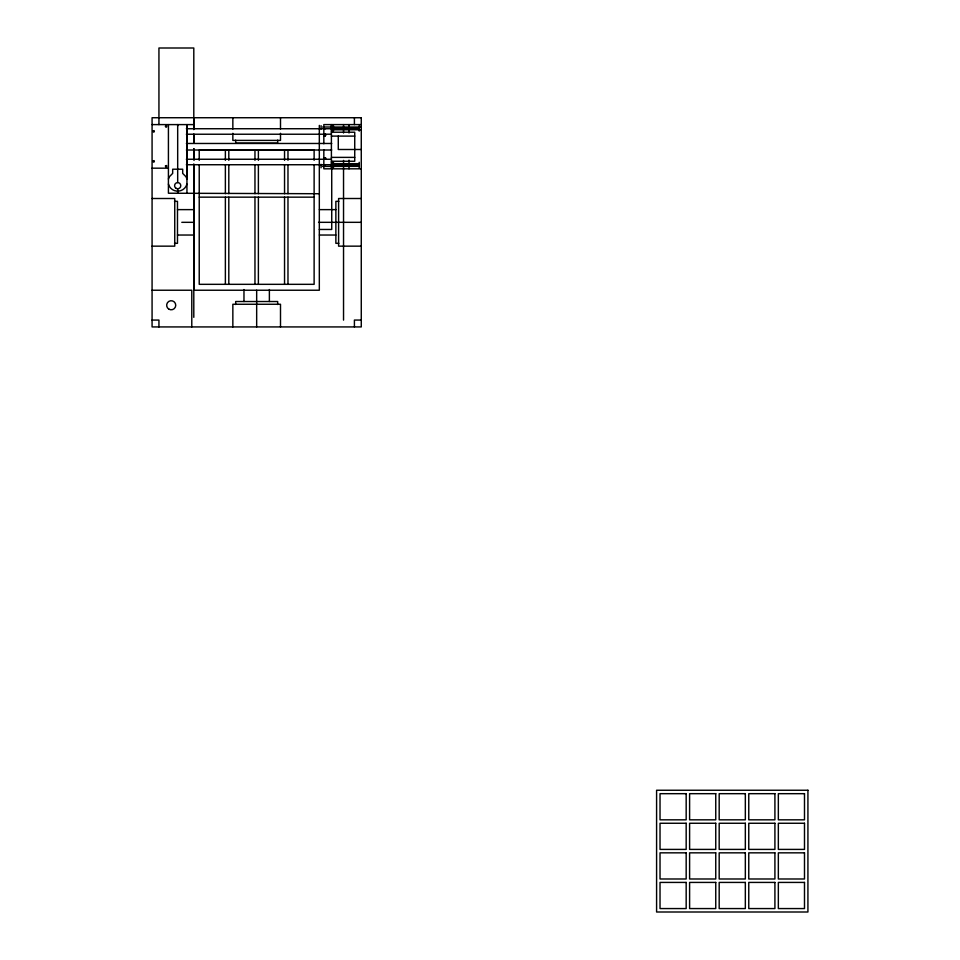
<?xml version="1.0" encoding="UTF-8"?>
<svg xmlns="http://www.w3.org/2000/svg" width="960" height="960" viewBox="0 0 960 960"><rect width="100%" height="100%" fill="white"/><g stroke="black" fill="none" stroke-linecap="round" stroke-linejoin="round"><path stroke-width="1.44" d="M177.684 188.772L177.684 193.224L177.684 191.172M325.536 134.22L325.536 135.636L324.204 135.636L324.264 134.184L331.404 134.232M325.536 159.252L325.536 157.836L324.204 157.836L324.264 159.288L331.404 159.252M168.42 179.028L169.356 176.76L172.668 173.4L172.668 169.212L182.688 169.212L182.688 173.4L186 176.76L186.948 179.028L186.948 124.596L186.948 148.74M186.948 184.092L186 186.36A9.612 9.612 0 0 1 169.356 186.36L168.42 184.092M325.548 128.736L324.18 128.736L331.404 128.736M324.228 134.196L324.204 135.636M152.076 124.596L194.028 124.596M361.272 124.596L323.832 124.596L323.832 143.784M331.404 125.664L333.456 125.664L333.456 127.224M322.548 127.032L361.272 127.032M331.404 128.412L359.208 128.412M186.348 128.736L323.832 128.736M331.404 129.78L361.272 129.78M331.404 131.148L333.456 131.148L333.456 129.096M331.404 132.216L354.732 132.216L354.732 161.256L331.404 161.256M186.348 134.232L323.832 134.232M331.404 136.104L354.732 136.104M186.396 143.472L331.728 143.472M361.272 149.496L338.28 149.496L338.28 136.104M186.396 150.012L331.728 150.012M331.404 157.38L354.732 157.38M186.348 159.252L323.832 159.252M331.404 162.288L333.456 162.288L333.456 163.668M331.404 163.668L359.208 163.668M186.348 164.736L323.832 164.736M325.524 164.712L324.24 164.7L331.404 164.736M331.404 165.036L359.208 165.036M331.404 166.224L359.208 166.224M322.548 166.404L359.208 166.368M331.404 167.784L333.456 167.784L333.456 165.72M152.076 168.18L168.42 168.18M361.272 168.816L323.832 168.816L323.832 149.676M319.32 193.728L168.42 193.224L168.42 124.596M199.224 197.16L314.124 197.16M152.076 198.504L174.744 198.504L174.744 246.156L152.076 246.156M361.272 198.504L338.604 198.504L338.604 246.156L361.272 246.156M174.492 201.336L177.48 201.336L177.48 243.324L174.492 243.324M338.856 201.336L335.868 201.336L335.868 243.324L338.856 243.324M177.48 209.628L193.968 209.628M319.38 209.628L335.868 209.628M181.8 222.324L194.028 222.324M318.54 222.324L361.272 222.324M319.32 229.464L331.728 229.464L331.728 161.292M177.48 235.032L193.968 235.032M319.38 235.032L335.868 235.032M152.076 290.232L191.784 290.232L191.784 326.928M152.076 320.064L158.94 320.064L158.94 326.928M361.272 320.064L354.408 320.064L354.408 326.928M324.228 159.276L324.228 157.836M359.208 125.664L359.208 131.148M359.208 162.288L359.208 167.784M354.408 117.732L354.408 124.596M349.02 124.596L349.02 132.984M349.02 160.14L349.02 163.224M349.02 165.72L349.02 168.816M343.536 124.596L343.536 132.984M343.536 160.428L343.536 163.224M343.536 166.02L343.536 320.124M331.404 124.596L331.404 168.816M325.344 134.16L325.524 135.636M325.524 157.836L325.344 159.312M325.2 134.148L325.2 135.636M325.2 157.836L325.2 159.324M325.044 134.148L325.044 135.636M325.044 157.836L325.044 159.336M324.864 134.136L324.864 135.636M324.864 157.836L324.864 159.336M324.684 134.148L324.684 135.636M324.684 157.836L324.684 159.336M324.516 134.148L324.372 135.636M324.372 157.836L324.516 159.324M321.072 125.664L321.072 129.12M321.072 164.328L321.072 167.784M319.32 125.4L319.32 290.232L194.028 290.232L194.028 164.676M314.124 160.308L314.124 150.144L199.224 150.144L199.224 160.308M314.124 164.676L314.124 284.328L199.224 284.328L199.224 164.676M287.976 150.144L287.976 160.308M287.976 164.676L287.976 193.728M287.976 197.16L287.976 284.328M284.544 150.144L284.544 160.308M284.544 164.676L284.544 193.728M284.544 197.16L284.544 284.328M280.5 117.732L280.5 129.06M280.5 133.308L280.5 140.4L232.848 140.4L232.848 133.308M280.5 326.928L280.5 304.26L232.848 304.26L232.848 326.928M277.668 140.148L277.668 143.136L235.68 143.136L235.68 140.148M277.668 304.512L277.668 301.524L235.68 301.524L235.68 304.512M269.376 289.536L269.376 301.524M258.384 150.144L258.384 160.308M258.384 164.676L258.384 193.728M258.384 197.16L258.384 284.328M256.668 290.232L256.668 326.928M254.964 150.144L254.964 160.308M254.964 164.676L254.964 193.728M254.964 197.16L254.964 284.328M243.972 289.536L243.972 301.524M232.848 117.732L232.848 129.06M228.804 150.144L228.804 160.308M228.804 164.676L228.804 193.728M228.804 197.16L228.804 284.328M225.372 150.144L225.372 160.308M225.372 164.676L225.372 193.728M225.372 197.16L225.372 284.328M194.028 117.732L194.028 128.808M194.028 134.412L194.028 142.836M194.028 148.656L194.028 160.44M193.8 129.648L193.8 48L158.94 48L158.94 124.596M193.8 134.112L193.8 143.052M193.8 149.016L193.8 159.432M193.8 163.908L193.8 317.328M186.948 149.964L186.948 193.224M177.684 125.904L177.684 124.596L177.684 182.592M153 131.16C154.008 134.304 155.448 128.94 153 131.16M153 161.184C154.008 164.328 155.448 158.964 153 161.184M165.444 126.216C166.212 129.432 168.048 124.188 165.444 126.216M165.444 166.008C166.212 169.224 168.048 163.98 165.444 166.008M361.272 117.732L152.076 117.732L152.076 326.928L361.272 326.928L361.272 117.732M807.924 790.248L656.592 790.248L656.592 912L807.924 912L807.924 790.248M686.172 793.68L660.024 793.68L660.024 819.828L686.172 819.828L686.172 793.68M715.752 793.68L689.604 793.68L689.604 819.828L715.752 819.828L715.752 793.68M745.332 793.68L719.184 793.68L719.184 819.828L745.332 819.828L745.332 793.68M774.912 793.68L748.764 793.68L748.764 819.828L774.912 819.828L774.912 793.68M804.492 793.68L778.344 793.68L778.344 819.828L804.492 819.828L804.492 793.68M686.172 823.26L660.024 823.26L660.024 849.408L686.172 849.408L686.172 823.26M715.752 823.26L689.604 823.26L689.604 849.408L715.752 849.408L715.752 823.26M745.332 823.26L719.184 823.26L719.184 849.408L745.332 849.408L745.332 823.26M774.912 823.26L748.764 823.26L748.764 849.408L774.912 849.408L774.912 823.26M804.492 823.26L778.344 823.26L778.344 849.408L804.492 849.408L804.492 823.26M686.172 852.84L660.024 852.84L660.024 878.988L686.172 878.988L686.172 852.84M715.752 852.84L689.604 852.84L689.604 878.988L715.752 878.988L715.752 852.84M745.332 852.84L719.184 852.84L719.184 878.988L745.332 878.988L745.332 852.84M774.912 852.84L748.764 852.84L748.764 878.988L774.912 878.988L774.912 852.84M804.492 852.84L778.344 852.84L778.344 878.988L804.492 878.988L804.492 852.84M686.172 882.42L660.024 882.42L660.024 908.568L686.172 908.568L686.172 882.42M715.752 882.42L689.604 882.42L689.604 908.568L715.752 908.568L715.752 882.42M745.332 882.42L719.184 882.42L719.184 908.568L745.332 908.568L745.332 882.42M774.912 882.42L748.764 882.42L748.764 908.568L774.912 908.568L774.912 882.42M804.492 882.42L778.344 882.42L778.344 908.568L804.492 908.568L804.492 882.42M176.136 188.352A3.084 3.084 0 0 0 180.768 185.676A3.084 3.084 0 0 0 176.136 183A3.084 3.084 0 0 0 176.136 188.352M168.936 309.192A4.536 4.536 0 0 0 175.74 305.268A4.536 4.536 0 0 0 168.936 301.332A4.536 4.536 0 0 0 168.936 309.192"/></g></svg>
